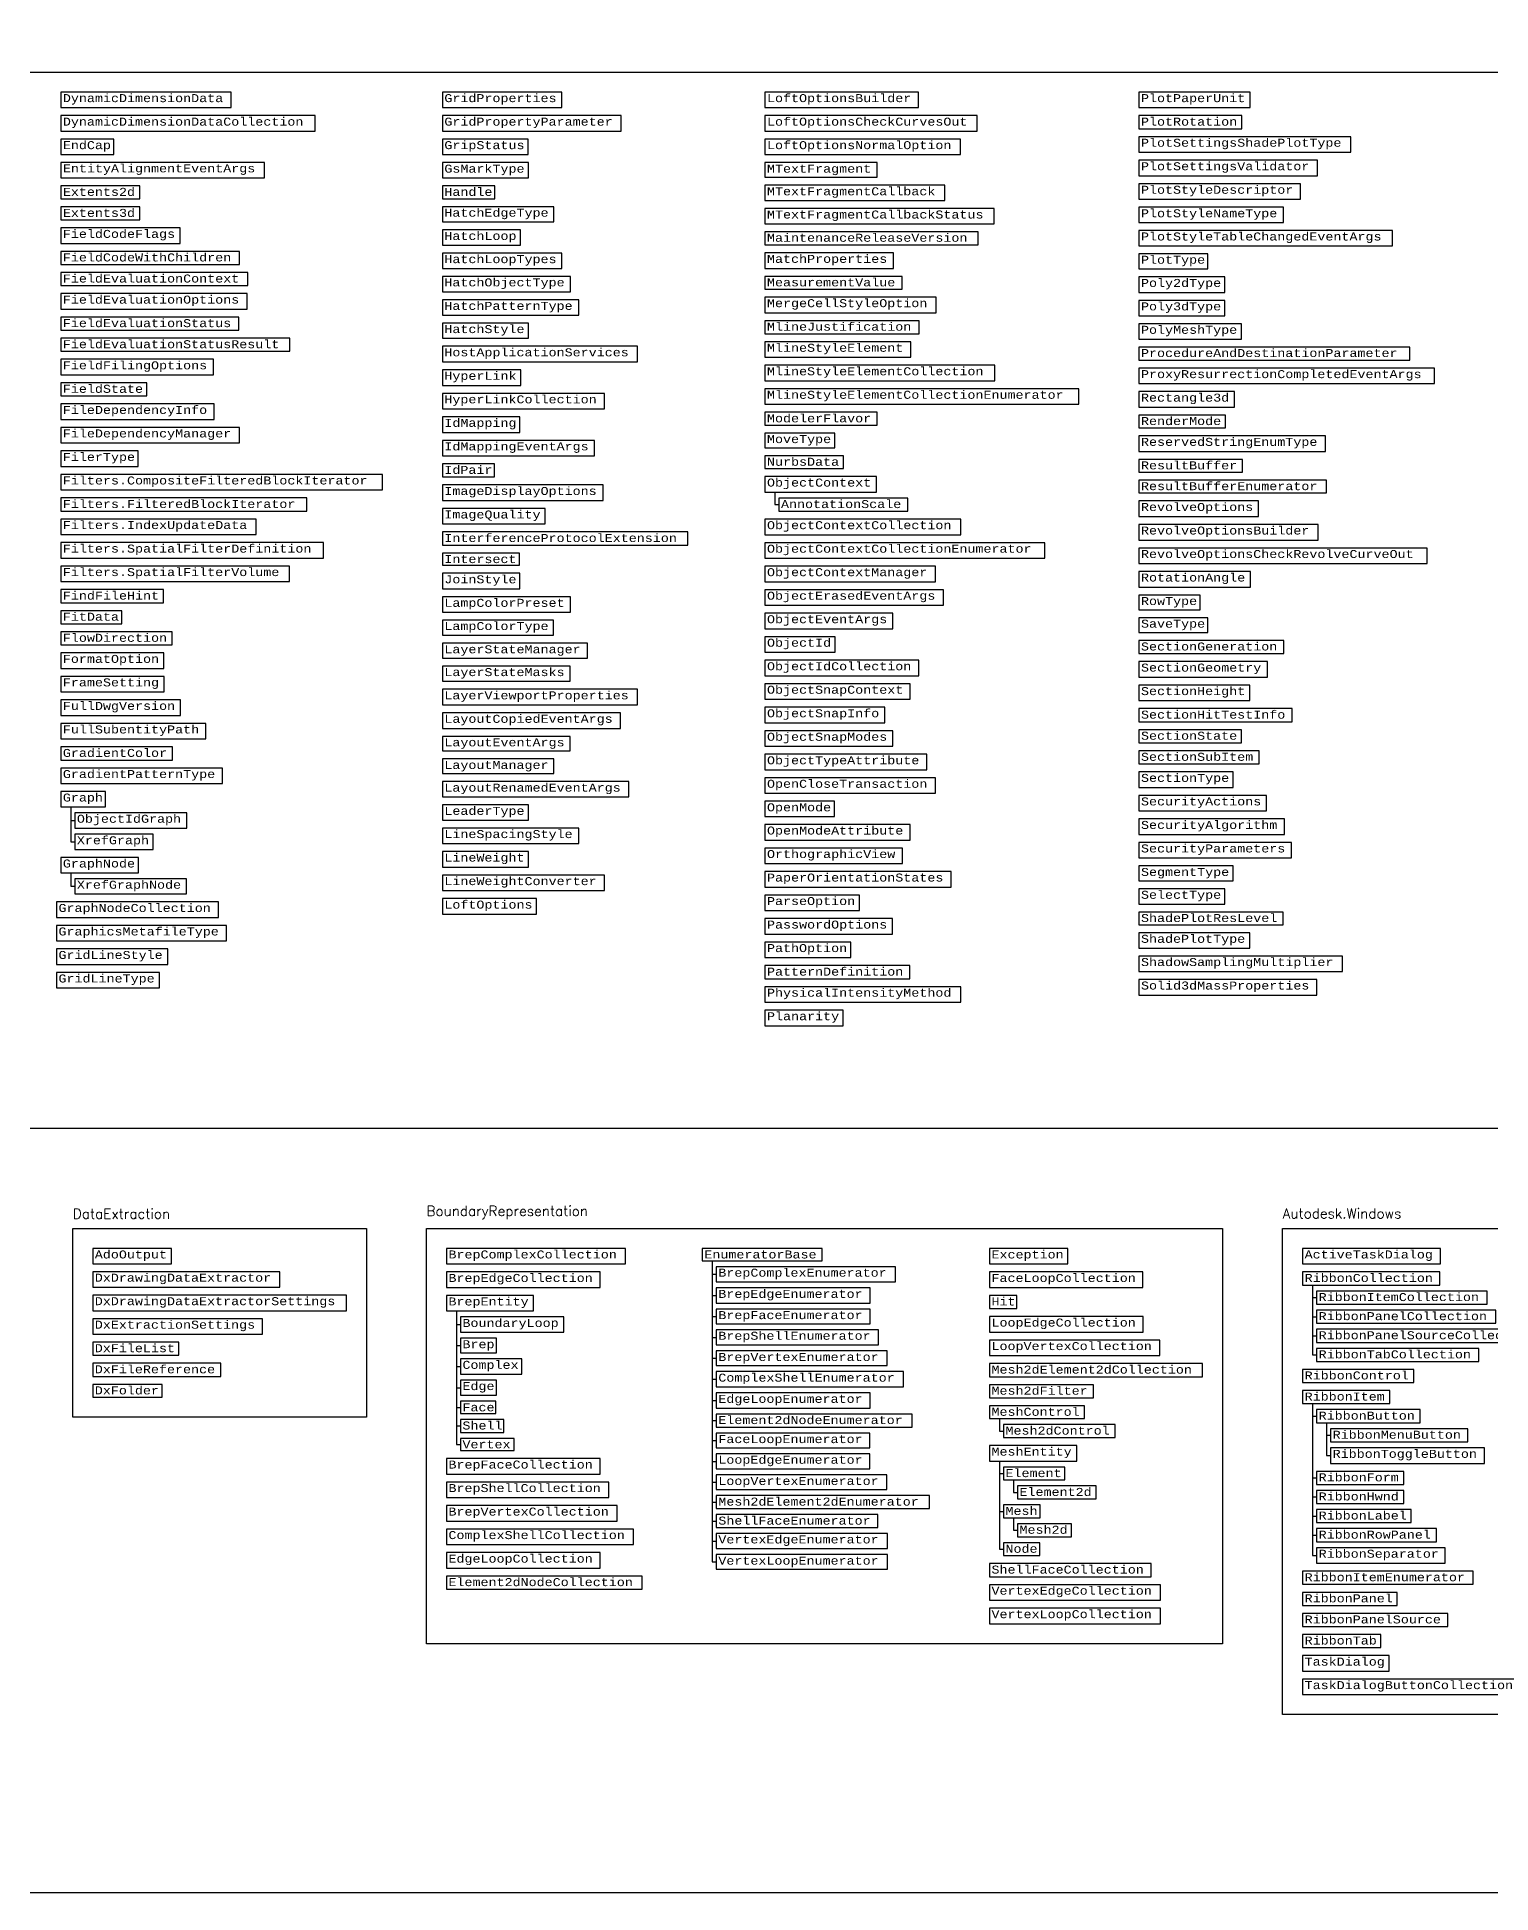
# Model space of a CAD drawing. Header units: inches. Extents: x 350 to 848, y -216 to 10.
# Drawn here: x 724.4 to 797.1, y -173.9 to -81.2 of the extents above; entities that cross this region are included whole.
import ezdxf

# ---------------------------------------------------------------- set-up
doc = ezdxf.new("R2010")
doc.units = ezdxf.units.IN
doc.header["$MEASUREMENT"] = 0
doc.layers.add('Managed classes', color=3, linetype='Continuous')
doc.layers.add('ObjectARX 2009 Managed classes', color=7, linetype='Continuous')
doc.styles.add('Categories', font='romanc.shx', dxfattribs={"height": 0.5})
doc.styles.add('PureManaged', font='COUR.TTF', dxfattribs={"height": 0.4})

msp = doc.modelspace()

# ---------------------------------------------------------------- linework, layer by layer
for p, q in [((761.26, -103.896), (761.26, -104.523)), ((761.26, -104.523), (761.46, -104.523)), ((726.056, -119.628), (726.056, -121.384)), ((726.056, -120.316), (726.256, -120.316)), ((726.056, -121.384), (726.256, -121.384)), ((726.056, -122.926), (726.056, -123.606)), ((726.056, -123.606), (726.256, -123.606)), ((758.127, -142.321), (758.127, -157.384)), ((758.127, -143.002), (758.327, -143.002)), ((788.14, -143.54), (788.14, -147.031)), ((758.127, -144.063), (758.327, -144.063)), ((788.14, -144.167), (788.34, -144.167)), ((745.334, -144.836), (745.334, -151.508)), ((745.334, -145.517), (745.534, -145.517)), ((758.127, -145.109), (758.327, -145.109)), ((788.14, -145.122), (788.34, -145.122)), ((745.334, -146.563), (745.534, -146.563)), ((758.127, -146.156), (758.327, -146.156)), ((788.14, -146.077), (788.34, -146.077)), ((758.127, -147.202), (758.327, -147.202)), ((788.14, -147.031), (788.34, -147.031)), ((745.334, -147.61), (745.534, -147.61)), ((758.127, -148.249), (758.327, -148.249)), ((745.334, -148.671), (745.534, -148.671)), ((758.127, -149.31), (758.327, -149.31)), ((745.334, -149.657), (745.534, -149.657)), ((772.484, -150.216), (772.484, -150.841)), ((788.14, -149.468), (788.14, -157.059)), ((788.14, -150.096), (788.34, -150.096)), ((745.334, -150.583), (745.534, -150.583)), ((758.127, -150.316), (758.327, -150.316)), ((772.484, -150.841), (772.684, -150.841)), ((788.84, -150.423), (788.84, -152.065)), ((788.84, -151.05), (789.04, -151.05)), ((745.334, -151.508), (745.534, -151.508)), ((758.127, -151.307), (758.327, -151.307)), ((788.84, -152.065), (789.04, -152.065)), ((758.127, -152.353), (758.327, -152.353)), ((772.484, -152.342), (772.484, -156.744)), ((772.484, -152.962), (772.684, -152.962)), ((758.127, -153.4), (758.327, -153.4)), ((773.184, -153.282), (773.184, -153.908)), ((773.184, -153.908), (773.384, -153.908)), ((788.14, -153.18), (788.34, -153.18)), ((758.127, -154.391), (758.327, -154.391)), ((772.484, -154.853), (772.684, -154.853)), ((788.14, -154.135), (788.34, -154.135)), ((758.127, -155.337), (758.327, -155.337)), ((773.184, -155.173), (773.184, -155.798)), ((773.184, -155.798), (773.384, -155.798)), ((788.14, -155.09), (788.34, -155.09)), ((758.127, -156.337), (758.327, -156.337)), ((772.484, -156.744), (772.684, -156.744)), ((788.14, -156.044), (788.34, -156.044)), ((758.127, -157.384), (758.327, -157.384)), ((788.14, -157.059), (788.34, -157.059))]:
    msp.add_line(p, q)
for points in [[(636.228, 1.1), (848.411, 1.1), (848.411, -173.928), (636.228, -173.928)], [(639.228, -82.901), (828.151, -82.901), (828.151, -135.71), (639.228, -135.71)], [(725.556, -83.901), (725.556, -84.676), (734.065, -84.676), (734.065, -83.901)], [(744.629, -83.901), (744.629, -84.676), (750.597, -84.676), (750.597, -83.901)], [(760.76, -83.901), (760.76, -84.676), (768.44, -84.676), (768.44, -83.901)], [(779.459, -83.901), (779.459, -84.676), (785.01, -84.676), (785.01, -83.901)], [(725.556, -85.076), (725.556, -85.852), (738.267, -85.852), (738.267, -85.076)], [(744.629, -85.076), (744.629, -85.852), (753.57, -85.852), (753.57, -85.076)], [(760.76, -85.076), (760.76, -85.852), (771.37, -85.852), (771.37, -85.076)], [(779.459, -85.076), (779.459, -85.731), (784.599, -85.731), (784.599, -85.076)], [(725.556, -86.252), (725.556, -87.013), (728.207, -87.013), (728.207, -86.252)], [(744.629, -86.252), (744.629, -87.027), (748.916, -87.027), (748.916, -86.252)], [(760.76, -86.252), (760.76, -87.027), (770.54, -87.027), (770.54, -86.252)], [(779.459, -86.131), (779.459, -86.906), (790.048, -86.906), (790.048, -86.131)], [(725.556, -87.413), (725.556, -88.188), (735.74, -88.188), (735.74, -87.413)], [(744.629, -87.427), (744.629, -88.188), (748.933, -88.188), (748.933, -87.427)], [(760.76, -87.427), (760.76, -88.159), (766.364, -88.159), (766.364, -87.427)], [(779.459, -87.306), (779.459, -88.082), (788.382, -88.082), (788.382, -87.306)], [(725.556, -88.588), (725.556, -89.239), (729.496, -89.239), (729.496, -88.588)], [(744.629, -88.588), (744.629, -89.229), (747.26, -89.229), (747.26, -88.588)], [(760.76, -88.559), (760.76, -89.32), (769.755, -89.32), (769.755, -88.559)], [(779.459, -88.482), (779.459, -89.257), (787.541, -89.257), (787.541, -88.482)], [(725.556, -89.639), (725.556, -90.289), (729.496, -90.289), (729.496, -89.639)], [(744.629, -89.629), (744.629, -90.39), (750.201, -90.39), (750.201, -89.629)], [(760.76, -89.72), (760.76, -90.481), (772.225, -90.481), (772.225, -89.72)], [(779.459, -89.657), (779.459, -90.418), (786.686, -90.418), (786.686, -89.657)], [(725.556, -90.689), (725.556, -91.465), (731.514, -91.465), (731.514, -90.689)], [(744.629, -90.79), (744.629, -91.551), (748.534, -91.551), (748.534, -90.79)], [(760.76, -90.881), (760.76, -91.536), (771.415, -91.536), (771.415, -90.881)], [(779.459, -90.818), (779.459, -91.579), (792.132, -91.579), (792.132, -90.818)], [(725.556, -91.865), (725.556, -92.519), (734.485, -92.519), (734.485, -91.865)], [(744.629, -91.951), (744.629, -92.712), (750.604, -92.712), (750.604, -91.951)], [(760.76, -91.936), (760.76, -92.711), (767.183, -92.711), (767.183, -91.936)], [(779.459, -91.979), (779.459, -92.74), (782.905, -92.74), (782.905, -91.979)], [(725.556, -92.919), (725.556, -93.574), (734.896, -93.574), (734.896, -92.919)], [(744.629, -93.112), (744.629, -93.887), (751.041, -93.887), (751.041, -93.112)], [(760.76, -93.111), (760.76, -93.752), (767.62, -93.752), (767.62, -93.111)], [(779.459, -93.14), (779.459, -93.912), (783.745, -93.912), (783.745, -93.14)], [(725.556, -93.974), (725.556, -94.75), (734.875, -94.75), (734.875, -93.974)], [(744.629, -94.287), (744.629, -95.048), (751.461, -95.048), (751.461, -94.287)], [(760.76, -94.152), (760.76, -94.927), (769.315, -94.927), (769.315, -94.152)], [(779.459, -94.312), (779.459, -95.083), (783.745, -95.083), (783.745, -94.312)], [(725.556, -95.15), (725.556, -95.804), (734.455, -95.804), (734.455, -95.15)], [(744.629, -95.448), (744.629, -96.209), (748.94, -96.209), (748.94, -95.448)], [(760.76, -95.327), (760.76, -95.982), (768.474, -95.982), (768.474, -95.327)], [(779.459, -95.483), (779.459, -96.244), (784.585, -96.244), (784.585, -95.483)], [(725.556, -96.204), (725.556, -96.859), (736.997, -96.859), (736.997, -96.204)], [(760.76, -96.382), (760.76, -97.157), (768.045, -97.157), (768.045, -96.382)], [(725.556, -97.259), (725.556, -98.034), (733.194, -98.034), (733.194, -97.259)], [(744.629, -96.609), (744.629, -97.384), (754.386, -97.384), (754.386, -96.609)], [(779.459, -96.644), (779.459, -97.299), (793.003, -97.299), (793.003, -96.644)], [(744.629, -97.784), (744.629, -98.56), (748.554, -98.56), (748.554, -97.784)], [(760.76, -97.557), (760.76, -98.332), (772.256, -98.332), (772.256, -97.557)], [(779.459, -97.699), (779.459, -98.474), (794.233, -98.474), (794.233, -97.699)], [(725.556, -98.434), (725.556, -99.089), (729.85, -99.089), (729.85, -98.434)], [(744.629, -98.96), (744.629, -99.735), (752.735, -99.735), (752.735, -98.96)], [(760.76, -98.732), (760.76, -99.508), (776.459, -99.508), (776.459, -98.732)], [(779.459, -98.874), (779.459, -99.645), (784.239, -99.645), (784.239, -98.874)], [(725.556, -99.489), (725.556, -100.264), (733.215, -100.264), (733.215, -99.489)], [(744.629, -100.135), (744.629, -100.911), (748.505, -100.911), (748.505, -100.135)], [(760.76, -99.908), (760.76, -100.548), (766.374, -100.548), (766.374, -99.908)], [(779.459, -100.045), (779.459, -100.686), (783.776, -100.686), (783.776, -100.045)], [(725.556, -100.664), (725.556, -101.44), (734.486, -101.44), (734.486, -100.664)], [(760.76, -100.948), (760.76, -101.68), (764.259, -101.68), (764.259, -100.948)], [(779.459, -101.086), (779.459, -101.861), (788.79, -101.861), (788.79, -101.086)], [(725.556, -101.84), (725.556, -102.615), (729.429, -102.615), (729.429, -101.84)], [(744.629, -101.311), (744.629, -102.086), (752.243, -102.086), (752.243, -101.311)], [(744.629, -102.486), (744.629, -103.141), (747.233, -103.141), (747.233, -102.486)], [(760.76, -102.08), (760.76, -102.721), (764.685, -102.721), (764.685, -102.08)], [(779.459, -102.261), (779.459, -102.901), (784.631, -102.901), (784.631, -102.261)], [(725.556, -103.015), (725.556, -103.791), (741.629, -103.791), (741.629, -103.015)], [(744.629, -103.541), (744.629, -104.316), (752.663, -104.316), (752.663, -103.541)], [(760.76, -103.121), (760.76, -103.896), (766.336, -103.896), (766.336, -103.121)], [(779.459, -103.301), (779.459, -103.942), (788.833, -103.942), (788.833, -103.301)], [(725.556, -104.191), (725.556, -104.845), (737.848, -104.845), (737.848, -104.191)], [(744.629, -104.716), (744.629, -105.491), (749.775, -105.491), (749.775, -104.716)], [(761.46, -104.196), (761.46, -104.851), (767.902, -104.851), (767.902, -104.196)], [(779.459, -104.342), (779.459, -105.117), (785.44, -105.117), (785.44, -104.342)], [(725.556, -105.245), (725.556, -106.021), (735.325, -106.021), (735.325, -105.245)], [(760.76, -105.251), (760.76, -106.026), (770.548, -106.026), (770.548, -105.251)], [(779.459, -105.517), (779.459, -106.292), (788.413, -106.292), (788.413, -105.517)], [(725.556, -106.421), (725.556, -107.196), (738.687, -107.196), (738.687, -106.421)], [(744.629, -105.891), (744.629, -106.546), (756.895, -106.546), (756.895, -105.891)], [(760.76, -106.426), (760.76, -107.201), (774.751, -107.201), (774.751, -106.426)], [(779.459, -106.692), (779.459, -107.468), (793.864, -107.468), (793.864, -106.692)], [(725.556, -107.596), (725.556, -108.371), (736.993, -108.371), (736.993, -107.596)], [(744.629, -106.946), (744.629, -107.557), (748.482, -107.557), (748.482, -106.946)], [(760.76, -107.601), (760.76, -108.377), (769.288, -108.377), (769.288, -107.601)], [(744.629, -107.957), (744.629, -108.733), (748.498, -108.733), (748.498, -107.957)], [(779.459, -107.868), (779.459, -108.643), (785.037, -108.643), (785.037, -107.868)], [(725.556, -108.771), (725.556, -109.426), (730.694, -109.426), (730.694, -108.771)], [(744.629, -109.133), (744.629, -109.894), (751.038, -109.894), (751.038, -109.133)], [(760.76, -108.777), (760.76, -109.552), (769.677, -109.552), (769.677, -108.777)], [(779.459, -109.043), (779.459, -109.775), (782.516, -109.775), (782.516, -109.043)], [(725.556, -109.826), (725.556, -110.481), (728.602, -110.481), (728.602, -109.826)], [(744.629, -110.294), (744.629, -111.055), (750.194, -111.055), (750.194, -110.294)], [(760.76, -109.952), (760.76, -110.728), (767.156, -110.728), (767.156, -109.952)], [(779.459, -110.175), (779.459, -110.916), (782.903, -110.916), (782.903, -110.175)], [(725.556, -110.881), (725.556, -111.536), (731.124, -111.536), (731.124, -110.881)], [(760.76, -111.128), (760.76, -111.903), (764.274, -111.903), (764.274, -111.128)], [(779.459, -111.316), (779.459, -111.971), (786.698, -111.971), (786.698, -111.316)], [(725.556, -111.936), (725.556, -112.711), (730.704, -112.711), (730.704, -111.936)], [(744.629, -111.455), (744.629, -112.196), (751.889, -112.196), (751.889, -111.455)], [(725.556, -113.111), (725.556, -113.886), (730.717, -113.886), (730.717, -113.111)], [(744.629, -112.596), (744.629, -113.357), (751.017, -113.357), (751.017, -112.596)], [(760.76, -112.303), (760.76, -113.078), (768.447, -113.078), (768.447, -112.303)], [(779.459, -112.371), (779.459, -113.146), (785.88, -113.146), (785.88, -112.371)], [(744.629, -113.757), (744.629, -114.532), (754.379, -114.532), (754.379, -113.757)], [(760.76, -113.478), (760.76, -114.254), (768.017, -114.254), (768.017, -113.478)], [(779.459, -113.546), (779.459, -114.322), (785.008, -114.322), (785.008, -113.546)], [(725.556, -114.286), (725.556, -115.062), (731.544, -115.062), (731.544, -114.286)], [(744.629, -114.932), (744.629, -115.708), (753.538, -115.708), (753.538, -114.932)], [(760.76, -114.654), (760.76, -115.429), (766.757, -115.429), (766.757, -114.654)], [(779.459, -114.722), (779.459, -115.377), (787.109, -115.377), (787.109, -114.722)], [(725.556, -115.462), (725.556, -116.237), (732.812, -116.237), (732.812, -115.462)], [(760.76, -115.829), (760.76, -116.604), (767.156, -116.604), (767.156, -115.829)], [(779.459, -115.777), (779.459, -116.431), (784.583, -116.431), (784.583, -115.777)], [(725.556, -116.637), (725.556, -117.292), (731.135, -117.292), (731.135, -116.637)], [(744.629, -116.108), (744.629, -116.84), (751.017, -116.84), (751.017, -116.108)], [(779.459, -116.831), (779.459, -117.486), (785.473, -117.486), (785.473, -116.831)], [(725.556, -117.692), (725.556, -118.467), (733.642, -118.467), (733.642, -117.692)], [(744.629, -117.24), (744.629, -117.972), (750.208, -117.972), (750.208, -117.24)], [(760.76, -117.004), (760.76, -117.78), (768.853, -117.78), (768.853, -117.004)], [(744.629, -118.372), (744.629, -119.133), (753.958, -119.133), (753.958, -118.372)], [(760.76, -118.18), (760.76, -118.955), (769.287, -118.955), (769.287, -118.18)], [(779.459, -117.886), (779.459, -118.661), (784.163, -118.661), (784.163, -117.886)], [(725.556, -118.867), (725.556, -119.628), (727.781, -119.628), (727.781, -118.867)], [(744.629, -119.533), (744.629, -120.294), (748.933, -120.294), (748.933, -119.533)], [(760.76, -119.355), (760.76, -120.116), (764.232, -120.116), (764.232, -119.355)], [(779.459, -119.061), (779.459, -119.837), (785.827, -119.837), (785.827, -119.061)], [(726.256, -119.928), (726.256, -120.704), (731.85, -120.704), (731.85, -119.928)], [(760.76, -120.516), (760.76, -121.292), (768.013, -121.292), (768.013, -120.516)], [(779.459, -120.237), (779.459, -121.012), (786.733, -121.012), (786.733, -120.237)], [(726.256, -121.004), (726.256, -121.765), (730.178, -121.765), (730.178, -121.004)], [(744.629, -120.694), (744.629, -121.469), (751.454, -121.469), (751.454, -120.694)], [(779.459, -121.412), (779.459, -122.188), (787.088, -122.188), (787.088, -121.412)], [(725.556, -122.165), (725.556, -122.926), (729.44, -122.926), (729.44, -122.165)], [(744.629, -121.869), (744.629, -122.645), (748.937, -122.645), (748.937, -121.869)], [(760.76, -121.692), (760.76, -122.467), (767.627, -122.467), (767.627, -121.692)], [(726.256, -123.226), (726.256, -123.987), (731.837, -123.987), (731.837, -123.226)], [(744.629, -123.045), (744.629, -123.82), (752.729, -123.82), (752.729, -123.045)], [(760.76, -122.867), (760.76, -123.642), (770.072, -123.642), (770.072, -122.867)], [(779.459, -122.588), (779.459, -123.329), (784.163, -123.329), (784.163, -122.588)], [(744.629, -124.22), (744.629, -124.995), (749.336, -124.995), (749.336, -124.22)], [(760.76, -124.042), (760.76, -124.818), (765.48, -124.818), (765.48, -124.042)], [(779.459, -123.729), (779.459, -124.49), (783.743, -124.49), (783.743, -123.729)], [(725.336, -124.387), (725.336, -125.162), (733.436, -125.162), (733.436, -124.387)], [(760.76, -125.218), (760.76, -125.993), (767.13, -125.993), (767.13, -125.218)], [(779.459, -124.89), (779.459, -125.53), (786.675, -125.53), (786.675, -124.89)], [(725.336, -125.562), (725.336, -126.337), (733.842, -126.337), (733.842, -125.562)], [(779.459, -125.93), (779.459, -126.691), (785.003, -126.691), (785.003, -125.93)], [(725.336, -126.737), (725.336, -127.513), (730.901, -127.513), (730.901, -126.737)], [(760.76, -126.393), (760.76, -127.169), (765.06, -127.169), (765.06, -126.393)], [(779.459, -127.091), (779.459, -127.866), (789.64, -127.866), (789.64, -127.091)], [(725.336, -127.913), (725.336, -128.688), (730.481, -128.688), (730.481, -127.913)], [(760.76, -127.569), (760.76, -128.223), (768.001, -128.223), (768.001, -127.569)], [(760.76, -128.623), (760.76, -129.399), (770.551, -129.399), (770.551, -128.623)], [(779.459, -128.266), (779.459, -129.042), (788.348, -129.042), (788.348, -128.266)], [(760.76, -129.799), (760.76, -130.574), (764.662, -130.574), (764.662, -129.799)], [(726.153, -140.71), (740.834, -140.71), (740.834, -150.147), (726.153, -150.147)], [(743.834, -140.71), (783.64, -140.71), (783.64, -161.47), (743.834, -161.47)], [(786.64, -140.71), (800.814, -140.71), (800.814, -165.017), (786.64, -165.017)], [(727.153, -141.71), (727.153, -142.471), (731.079, -142.471), (731.079, -141.71)], [(744.834, -141.71), (744.834, -142.485), (753.787, -142.485), (753.787, -141.71)], [(757.627, -141.71), (757.627, -142.321), (763.625, -142.321), (763.625, -141.71)], [(771.984, -141.71), (771.984, -142.485), (775.895, -142.485), (775.895, -141.71)], [(787.64, -141.71), (787.64, -142.485), (794.53, -142.485), (794.53, -141.71)], [(727.153, -142.871), (727.153, -143.646), (736.504, -143.646), (736.504, -142.871)], [(758.327, -142.621), (758.327, -143.382), (767.282, -143.382), (767.282, -142.621)], [(744.834, -142.885), (744.834, -143.661), (752.527, -143.661), (752.527, -142.885)], [(758.327, -143.682), (758.327, -144.443), (766.021, -144.443), (766.021, -143.682)], [(771.984, -142.885), (771.984, -143.661), (779.652, -143.661), (779.652, -142.885)], [(787.64, -142.885), (787.64, -143.54), (794.492, -143.54), (794.492, -142.885)], [(727.153, -144.046), (727.153, -144.822), (739.834, -144.822), (739.834, -144.046)], [(744.834, -144.061), (744.834, -144.836), (749.187, -144.836), (749.187, -144.061)], [(771.984, -144.061), (771.984, -144.715), (773.358, -144.715), (773.358, -144.061)], [(788.34, -143.84), (788.34, -144.495), (796.873, -144.495), (796.873, -143.84)], [(727.153, -145.222), (727.153, -145.997), (735.632, -145.997), (735.632, -145.222)], [(745.534, -145.136), (745.534, -145.897), (750.706, -145.897), (750.706, -145.136)], [(758.327, -144.743), (758.327, -145.475), (766.021, -145.475), (766.021, -144.743)], [(771.984, -145.115), (771.984, -145.891), (779.663, -145.891), (779.663, -145.115)], [(788.34, -144.795), (788.34, -145.449), (797.293, -145.449), (797.293, -144.795)], [(727.153, -146.397), (727.153, -147.052), (731.451, -147.052), (731.451, -146.397)], [(745.534, -146.197), (745.534, -146.929), (747.344, -146.929), (747.344, -146.197)], [(758.327, -145.775), (758.327, -146.536), (766.441, -146.536), (766.441, -145.775)], [(771.984, -146.291), (771.984, -147.066), (780.503, -147.066), (780.503, -146.291)], [(788.34, -145.749), (788.34, -146.404), (799.814, -146.404), (799.814, -145.749)], [(727.153, -147.452), (727.153, -148.106), (733.548, -148.106), (733.548, -147.452)], [(745.534, -147.229), (745.534, -147.99), (748.598, -147.99), (748.598, -147.229)], [(758.327, -146.836), (758.327, -147.568), (766.861, -147.568), (766.861, -146.836)], [(771.984, -147.466), (771.984, -148.121), (782.64, -148.121), (782.64, -147.466)], [(788.34, -146.704), (788.34, -147.359), (796.452, -147.359), (796.452, -146.704)], [(745.534, -148.29), (745.534, -149.051), (747.33, -149.051), (747.33, -148.29)], [(758.327, -147.868), (758.327, -148.629), (767.688, -148.629), (767.688, -147.868)], [(787.64, -147.759), (787.64, -148.414), (793.208, -148.414), (793.208, -147.759)], [(727.153, -148.506), (727.153, -149.147), (730.621, -149.147), (730.621, -148.506)], [(745.534, -149.351), (745.534, -149.962), (747.306, -149.962), (747.306, -149.351)], [(758.327, -148.929), (758.327, -149.69), (766.021, -149.69), (766.021, -148.929)], [(771.984, -148.521), (771.984, -149.176), (777.178, -149.176), (777.178, -148.521)], [(787.64, -148.814), (787.64, -149.468), (792.006, -149.468), (792.006, -148.814)], [(745.534, -150.262), (745.534, -150.903), (747.708, -150.903), (747.708, -150.262)], [(758.327, -149.99), (758.327, -150.641), (768.122, -150.641), (768.122, -149.99)], [(771.984, -149.576), (771.984, -150.216), (776.734, -150.216), (776.734, -149.576)], [(788.34, -149.768), (788.34, -150.423), (793.511, -150.423), (793.511, -149.768)], [(745.534, -151.203), (745.534, -151.814), (748.215, -151.814), (748.215, -151.203)], [(758.327, -150.941), (758.327, -151.673), (765.997, -151.673), (765.997, -150.941)], [(772.684, -150.516), (772.684, -151.166), (778.275, -151.166), (778.275, -150.516)], [(789.04, -150.723), (789.04, -151.378), (795.892, -151.378), (795.892, -150.723)], [(758.327, -151.973), (758.327, -152.734), (766.007, -152.734), (766.007, -151.973)], [(771.984, -151.566), (771.984, -152.342), (776.359, -152.342), (776.359, -151.566)], [(789.04, -151.678), (789.04, -152.453), (796.732, -152.453), (796.732, -151.678)], [(744.834, -152.214), (744.834, -152.989), (752.527, -152.989), (752.527, -152.214)], [(758.327, -153.034), (758.327, -153.766), (766.847, -153.766), (766.847, -153.034)], [(772.684, -152.642), (772.684, -153.282), (775.745, -153.282), (775.745, -152.642)], [(788.34, -152.853), (788.34, -153.508), (792.706, -153.508), (792.706, -152.853)], [(744.834, -153.389), (744.834, -154.165), (752.947, -154.165), (752.947, -153.389)], [(773.384, -153.582), (773.384, -154.233), (777.324, -154.233), (777.324, -153.582)], [(788.34, -153.808), (788.34, -154.462), (792.7, -154.462), (792.7, -153.808)], [(744.834, -154.565), (744.834, -155.34), (753.367, -155.34), (753.367, -154.565)], [(758.327, -154.066), (758.327, -154.716), (768.984, -154.716), (768.984, -154.066)], [(772.684, -154.533), (772.684, -155.173), (774.524, -155.173), (774.524, -154.533)], [(788.34, -154.762), (788.34, -155.417), (793.068, -155.417), (793.068, -154.762)], [(744.834, -155.74), (744.834, -156.516), (754.194, -156.516), (754.194, -155.74)], [(758.327, -155.016), (758.327, -155.657), (766.408, -155.657), (766.408, -155.016)], [(773.384, -155.473), (773.384, -156.124), (776.085, -156.124), (776.085, -155.473)], [(788.34, -155.717), (788.34, -156.372), (794.329, -156.372), (794.329, -155.717)], [(758.327, -155.957), (758.327, -156.718), (766.886, -156.718), (766.886, -155.957)], [(772.684, -156.424), (772.684, -157.064), (774.495, -157.064), (774.495, -156.424)], [(788.34, -156.672), (788.34, -157.447), (794.773, -157.447), (794.773, -156.672)], [(744.834, -156.916), (744.834, -157.691), (752.526, -157.691), (752.526, -156.916)], [(758.327, -157.018), (758.327, -157.75), (766.886, -157.75), (766.886, -157.018)], [(771.984, -157.464), (771.984, -158.119), (780.064, -158.119), (780.064, -157.464)], [(744.834, -158.091), (744.834, -158.746), (754.627, -158.746), (754.627, -158.091)], [(771.984, -158.519), (771.984, -159.294), (780.541, -159.294), (780.541, -158.519)], [(787.64, -157.847), (787.64, -158.502), (796.174, -158.502), (796.174, -157.847)], [(787.64, -158.902), (787.64, -159.557), (792.368, -159.557), (792.368, -158.902)], [(771.984, -159.694), (771.984, -160.47), (780.541, -160.47), (780.541, -159.694)], [(787.64, -159.957), (787.64, -160.611), (794.898, -160.611), (794.898, -159.957)], [(787.64, -161.011), (787.64, -161.666), (791.551, -161.666), (791.551, -161.011)], [(787.64, -162.066), (787.64, -162.841), (791.965, -162.841), (791.965, -162.066)], [(787.64, -163.241), (787.64, -164.017), (798.675, -164.017), (798.675, -163.241)]]:
    msp.add_lwpolyline(points, close=True)

# ---------------------------------------------------------------- texts
at = {"color": 1, "char_height": 0.5, "attachment_point": 1, "style": 'Categories'}
for s, insert, width in [('DataExtraction', (726.153, -139.722), 14.68034), ('BoundaryRepresentation', (743.834, -139.586), 28.57236), ('Autodesk.Windows', (786.64, -139.71), 12.85096)]:
    msp.add_mtext(s, dxfattribs=dict(at, insert=insert, width=width))
at = {"layer": 'Managed classes', "char_height": 0.4, "attachment_point": 1, "style": 'PureManaged'}
for s, insert in [('{\\Fcourier new;DynamicDimensionData}', (725.656, -84.001)), ('{\\Fcourier new;GridProperties}', (744.729, -84.001)), ('{\\Fcourier new;LoftOptionsBuilder}', (760.86, -84.001)), ('{\\Fcourier new;PlotPaperUnit}', (779.559, -84.001)), ('{\\Fcourier new;DynamicDimensionDataCollection}', (725.656, -85.176)), ('{\\Fcourier new;GridPropertyParameter}', (744.729, -85.176)), ('{\\Fcourier new;LoftOptionsCheckCurvesOut}', (760.86, -85.176)), ('{\\Fcourier new;PlotRotation}', (779.559, -85.176)), ('{\\Fcourier new;PlotSettingsShadePlotType}', (779.559, -86.231)), ('{\\Fcourier new;EndCap}', (725.656, -86.352)), ('{\\Fcourier new;GripStatus}', (744.729, -86.352)), ('{\\Fcourier new;LoftOptionsNormalOption}', (760.86, -86.352)), ('{\\Fcourier new;EntityAlignmentEventArgs}', (725.656, -87.513)), ('{\\Fcourier new;GsMarkType}', (744.729, -87.527)), ('{\\Fcourier new;MTextFragment}', (760.86, -87.527)), ('{\\Fcourier new;PlotSettingsValidator}', (779.559, -87.406)), ('{\\Fcourier new;Extents2d}', (725.656, -88.688)), ('{\\Fcourier new;Handle}', (744.729, -88.688)), ('{\\Fcourier new;MTextFragmentCallback}', (760.86, -88.659)), ('{\\Fcourier new;PlotStyleDescriptor}', (779.559, -88.582)), ('{\\Fcourier new;Extents3d}', (725.656, -89.739)), ('{\\Fcourier new;HatchEdgeType}', (744.729, -89.729)), ('{\\Fcourier new;MTextFragmentCallbackStatus}', (760.86, -89.82)), ('{\\Fcourier new;PlotStyleNameType}', (779.559, -89.757)), ('{\\Fcourier new;FieldCodeFlags}', (725.656, -90.789)), ('{\\Fcourier new;HatchLoop}', (744.729, -90.89)), ('{\\Fcourier new;PlotStyleTableChangedEventArgs}', (779.559, -90.918)), ('{\\Fcourier new;MaintenanceReleaseVersion}', (760.86, -90.981)), ('{\\Fcourier new;FieldCodeWithChildren}', (725.656, -91.965)), ('{\\Fcourier new;HatchLoopTypes}', (744.729, -92.051)), ('{\\Fcourier new;MatchProperties}', (760.86, -92.036)), ('{\\Fcourier new;PlotType}', (779.559, -92.079)), ('{\\Fcourier new;FieldEvaluationContext}', (725.656, -93.019)), ('{\\Fcourier new;HatchObjectType}', (744.729, -93.212)), ('{\\Fcourier new;MeasurementValue}', (760.86, -93.211)), ('{\\Fcourier new;Poly2dType}', (779.559, -93.24)), ('{\\Fcourier new;FieldEvaluationOptions}', (725.656, -94.074)), ('{\\Fcourier new;HatchPatternType}', (744.729, -94.387)), ('{\\Fcourier new;MergeCellStyleOption}', (760.86, -94.252)), ('{\\Fcourier new;Poly3dType}', (779.559, -94.412)), ('{\\Fcourier new;FieldEvaluationStatus}', (725.656, -95.25)), ('{\\Fcourier new;HatchStyle}', (744.729, -95.548)), ('{\\Fcourier new;MlineJustification}', (760.86, -95.427)), ('{\\Fcourier new;PolyMeshType}', (779.559, -95.583)), ('{\\Fcourier new;FieldEvaluationStatusResult}', (725.656, -96.304)), ('{\\Fcourier new;MlineStyleElement}', (760.86, -96.482)), ('{\\Fcourier new;FieldFilingOptions}', (725.656, -97.359)), ('{\\Fcourier new;HostApplicationServices}', (744.729, -96.709)), ('{\\Fcourier new;ProcedureAndDestinationParameter}', (779.559, -96.744)), ('{\\Fcourier new;HyperLink}', (744.729, -97.884)), ('{\\Fcourier new;MlineStyleElementCollection}', (760.86, -97.657)), ('{\\Fcourier new;ProxyResurrectionCompletedEventArgs}', (779.559, -97.799)), ('{\\Fcourier new;FieldState}', (725.656, -98.534)), ('{\\Fcourier new;HyperLinkCollection}', (744.729, -99.06)), ('{\\Fcourier new;MlineStyleElementCollectionEnumerator}', (760.86, -98.832)), ('{\\Fcourier new;Rectangle3d}', (779.559, -98.974)), ('{\\Fcourier new;FileDependencyInfo}', (725.656, -99.589)), ('{\\Fcourier new;IdMapping}', (744.729, -100.235)), ('{\\Fcourier new;ModelerFlavor}', (760.86, -100.008)), ('{\\Fcourier new;RenderMode}', (779.559, -100.145)), ('{\\Fcourier new;FileDependencyManager}', (725.656, -100.764)), ('{\\Fcourier new;MoveType}', (760.86, -101.048)), ('{\\Fcourier new;FilerType}', (725.656, -101.94)), ('{\\Fcourier new;IdMappingEventArgs}', (744.729, -101.411)), ('{\\Fcourier new|c0;ReservedStringEnumType}', (779.559, -101.186)), ('{\\Fcourier new;IdPair}', (744.729, -102.586)), ('{\\Fcourier new;NurbsData}', (760.86, -102.18)), ('{\\Fcourier new;ResultBuffer}', (779.559, -102.361)), ('{\\Fcourier new;Filters.CompositeFilteredBlockIterator}', (725.656, -103.115)), ('{\\Fcourier new;ImageDisplayOptions}', (744.729, -103.641)), ('{\\Fcourier new;ObjectContext}', (760.86, -103.221)), ('{\\Fcourier new;ResultBufferEnumerator}', (779.559, -103.401)), ('{\\Fcourier new;Filters.FilteredBlockIterator}', (725.656, -104.291)), ('{\\Fcourier new;ImageQuality}', (744.729, -104.816)), ('{\\Fcourier new;AnnotationScale}', (761.56, -104.296)), ('{\\Fcourier new;RevolveOptions}', (779.559, -104.442)), ('{\\Fcourier new;Filters.IndexUpdateData}', (725.656, -105.345)), ('{\\Fcourier new;ObjectContextCollection}', (760.86, -105.351)), ('{\\Fcourier new;RevolveOptionsBuilder}', (779.559, -105.617)), ('{\\Fcourier new;Filters.SpatialFilterDefinition}', (725.656, -106.521)), ('{\\Fcourier new;InterferenceProtocolExtension}', (744.729, -105.991)), ('{\\Fcourier new;ObjectContextCollectionEnumerator}', (760.86, -106.526)), ('{\\Fcourier new;Intersect}', (744.729, -107.046)), ('{\\Fcourier new;RevolveOptionsCheckRevolveCurveOut}', (779.559, -106.792)), ('{\\Fcourier new;Filters.SpatialFilterVolume}', (725.656, -107.696)), ('{\\Fcourier new;JoinStyle}', (744.729, -108.057)), ('{\\Fcourier new;ObjectContextManager}', (760.86, -107.701)), ('{\\Fcourier new;RotationAngle}', (779.559, -107.968)), ('{\\Fcourier new;FindFileHint}', (725.656, -108.871)), ('{\\Fcourier new;LampColorPreset}', (744.729, -109.233)), ('{\\Fcourier new;ObjectErasedEventArgs}', (760.86, -108.877)), ('{\\Fcourier new;RowType}', (779.559, -109.143)), ('{\\Fcourier new;FitData}', (725.656, -109.926)), ('{\\Fcourier new;LampColorType}', (744.729, -110.394)), ('{\\Fcourier new;ObjectEventArgs}', (760.86, -110.052)), ('{\\Fcourier new;SaveType}', (779.559, -110.275)), ('{\\Fcourier new;FlowDirection}', (725.656, -110.981)), ('{\\Fcourier new;ObjectId}', (760.86, -111.228)), ('{\\Fcourier new;FormatOption}', (725.656, -112.036)), ('{\\Fcourier new;LayerStateManager}', (744.729, -111.555)), ('{\\Fcourier new;SectionGeneration}', (779.559, -111.416)), ('{\\Fcourier new;FrameSetting}', (725.656, -113.211)), ('{\\Fcourier new;LayerStateMasks}', (744.729, -112.696)), ('{\\Fcourier new;ObjectIdCollection}', (760.86, -112.403)), ('{\\Fcourier new;SectionGeometry}', (779.559, -112.471)), ('{\\Fcourier new;LayerViewportProperties}', (744.729, -113.857)), ('{\\Fcourier new;ObjectSnapContext}', (760.86, -113.578)), ('{\\Fcourier new;SectionHeight}', (779.559, -113.646)), ('{\\Fcourier new;FullDwgVersion}', (725.656, -114.386)), ('{\\Fcourier new;LayoutCopiedEventArgs}', (744.729, -115.032)), ('{\\Fcourier new;ObjectSnapInfo}', (760.86, -114.754)), ('{\\Fcourier new;SectionHitTestInfo}', (779.559, -114.822)), ('{\\Fcourier new;FullSubentityPath}', (725.656, -115.562)), ('{\\Fcourier new;ObjectSnapModes}', (760.86, -115.929)), ('{\\Fcourier new;SectionState}', (779.559, -115.877)), ('{\\Fcourier new;GradientColor}', (725.656, -116.737)), ('{\\Fcourier new;LayoutEventArgs}', (744.729, -116.208)), ('{\\Fcourier new;SectionSubItem}', (779.559, -116.931)), ('{\\Fcourier new;GradientPatternType}', (725.656, -117.792)), ('{\\Fcourier new;LayoutManager}', (744.729, -117.34)), ('{\\Fcourier new;ObjectTypeAttribute}', (760.86, -117.104)), ('{\\Fcourier new;LayoutRenamedEventArgs}', (744.729, -118.472)), ('{\\Fcourier new;SectionType}', (779.559, -117.986)), ('{\\Fcourier new;Graph}', (725.656, -118.967)), ('{\\Fcourier new;LeaderType}', (744.729, -119.633)), ('{\\Fcourier new;OpenMode}', (760.86, -119.455)), ('{\\Fcourier new;SecurityActions}', (779.559, -119.161)), ('{\\Fcourier new;ObjectIdGraph}', (726.356, -120.028)), ('{\\Fcourier new;OpenModeAttribute}', (760.86, -120.616)), ('{\\Fcourier new;SecurityAlgorithm}', (779.559, -120.337)), ('{\\Fcourier new;XrefGraph}', (726.356, -121.104)), ('{\\Fcourier new;LineSpacingStyle}', (744.729, -120.794)), ('{\\Fcourier new;SecurityParameters}', (779.559, -121.512)), ('{\\Fcourier new;GraphNode}', (725.656, -122.265)), ('{\\Fcourier new;LineWeight}', (744.729, -121.969)), ('{\\Fcourier new;OrthographicView}', (760.86, -121.792)), ('{\\Fcourier new;XrefGraphNode}', (726.356, -123.326)), ('{\\Fcourier new;LineWeightConverter}', (744.729, -123.145)), ('{\\Fcourier new;PaperOrientationStates}', (760.86, -122.967)), ('{\\Fcourier new;SegmentType}', (779.559, -122.688)), ('{\\Fcourier new;LoftOptions}', (744.729, -124.32)), ('{\\Fcourier new;ParseOption}', (760.86, -124.142)), ('{\\Fcourier new;SelectType}', (779.559, -123.829)), ('{\\Fcourier new;GraphNodeCollection}', (725.436, -124.487)), ('{\\Fcourier new;ShadePlotResLevel}', (779.559, -124.99)), ('{\\Fcourier new;GraphicsMetafileType}', (725.436, -125.662)), ('{\\Fcourier new;PasswordOptions}', (760.86, -125.318)), ('{\\Fcourier new;ShadePlotType}', (779.559, -126.03)), ('{\\Fcourier new;GridLineStyle}', (725.436, -126.837)), ('{\\Fcourier new;PathOption}', (760.86, -126.493)), ('{\\Fcourier new;GridLineType}', (725.436, -128.013)), ('{\\Fcourier new;PatternDefinition}', (760.86, -127.669)), ('{\\Fcourier new;ShadowSamplingMultiplier}', (779.559, -127.191)), ('{\\Fcourier new;PhysicalIntensityMethod}', (760.86, -128.723)), ('{\\Fcourier new;Solid3dMassProperties}', (779.559, -128.366)), ('{\\Fcourier new;Planarity}', (760.86, -129.899))]:
    msp.add_mtext(s, dxfattribs=dict(at, insert=insert))
at = {"layer": 'ObjectARX 2009 Managed classes', "color": 3, "char_height": 0.4, "attachment_point": 1}
for s, insert in [('{\\Fcourier new;OpenCloseTransaction}', (760.86, -118.28)), ('{\\Fcourier new;AdoOutput}', (727.253, -141.81)), ('{\\Fcourier new;BrepComplexCollection}', (744.934, -141.81)), ('{\\Fcourier new;EnumeratorBase}', (757.727, -141.81)), ('{\\Fcourier new;Exception}', (772.084, -141.81)), ('{\\Fcourier new;ActiveTaskDialog}', (787.74, -141.81)), ('{\\Fcourier new;BrepComplexEnumerator}', (758.427, -142.721)), ('{\\Fcourier new;DxDrawingDataExtractor}', (727.253, -142.971)), ('{\\Fcourier new;BrepEdgeCollection}', (744.934, -142.985)), ('{\\Fcourier new;BrepEdgeEnumerator}', (758.427, -143.782)), ('{\\Fcourier new;FaceLoopCollection}', (772.084, -142.985)), ('{\\Fcourier new;RibbonCollection}', (787.74, -142.985)), ('{\\Fcourier new;DxDrawingDataExtractorSettings}', (727.253, -144.146)), ('{\\Fcourier new;BrepEntity}', (744.934, -144.161)), ('{\\Fcourier new;Hit}', (772.084, -144.161)), ('{\\Fcourier new;RibbonItemCollection}', (788.44, -143.94)), ('{\\Fcourier new;DxExtractionSettings}', (727.253, -145.322)), ('{\\Fcourier new;BoundaryLoop}', (745.634, -145.236)), ('{\\Fcourier new;BrepFaceEnumerator}', (758.427, -144.843)), ('{\\Fcourier new;LoopEdgeCollection}', (772.084, -145.215)), ('{\\Fcourier new;RibbonPanelCollection}', (788.44, -144.895)), ('{\\Fcourier new;DxFileList}', (727.253, -146.497)), ('{\\Fcourier new;Brep}', (745.634, -146.297)), ('{\\Fcourier new;BrepShellEnumerator}', (758.427, -145.875)), ('{\\Fcourier new;LoopVertexCollection}', (772.084, -146.391)), ('{\\Fcourier new;RibbonPanelSourceCollection}', (788.44, -145.849)), ('{\\Fcourier new;DxFileReference}', (727.253, -147.552)), ('{\\Fcourier new;Complex}', (745.634, -147.329)), ('{\\Fcourier new;BrepVertexEnumerator}', (758.427, -146.936)), ('{\\Fcourier new;RibbonTabCollection}', (788.44, -146.804)), ('{\\Fcourier new;Edge}', (745.634, -148.39)), ('{\\Fcourier new;ComplexShellEnumerator}', (758.427, -147.968)), ('{\\Fcourier new;Mesh2dElement2dCollection}', (772.084, -147.566)), ('{\\Fcourier new;RibbonControl}', (787.74, -147.859)), ('{\\Fcourier new;DxFolder}', (727.253, -148.606)), ('{\\Fcourier new;EdgeLoopEnumerator}', (758.427, -149.029)), ('{\\Fcourier new;Mesh2dFilter}', (772.084, -148.621)), ('{\\Fcourier new;RibbonItem}', (787.74, -148.914)), ('{\\Fcourier new;Face}', (745.634, -149.451)), ('{\\Fcourier new;Element2dNodeEnumerator}', (758.427, -150.09)), ('{\\Fcourier new;MeshControl}', (772.084, -149.676)), ('{\\Fcourier new;RibbonButton}', (788.44, -149.868)), ('{\\Fcourier new;Shell}', (745.634, -150.362)), ('{\\Fcourier new;FaceLoopEnumerator}', (758.427, -151.041)), ('{\\Fcourier new;Mesh2dControl}', (772.784, -150.616)), ('{\\Fcourier new;RibbonMenuButton}', (789.14, -150.823)), ('{\\Fcourier new;Vertex}', (745.634, -151.303)), ('{\\Fcourier new;LoopEdgeEnumerator}', (758.427, -152.073)), ('{\\Fcourier new;MeshEntity}', (772.084, -151.666)), ('{\\Fcourier new;RibbonToggleButton}', (789.14, -151.778)), ('{\\Fcourier new;BrepFaceCollection}', (744.934, -152.314)), ('{\\Fcourier new;Element}', (772.784, -152.742)), ('{\\Fcourier new;RibbonForm}', (788.44, -152.953)), ('{\\Fcourier new;BrepShellCollection}', (744.934, -153.489)), ('{\\Fcourier new;LoopVertexEnumerator}', (758.427, -153.134)), ('{\\Fcourier new;Element2d}', (773.484, -153.682)), ('{\\Fcourier new;RibbonHwnd}', (788.44, -153.908)), ('{\\Fcourier new;BrepVertexCollection}', (744.934, -154.665)), ('{\\Fcourier new;Mesh2dElement2dEnumerator}', (758.427, -154.166)), ('{\\Fcourier new;Mesh}', (772.784, -154.633)), ('{\\Fcourier new;RibbonLabel}', (788.44, -154.862)), ('{\\Fcourier new;ComplexShellCollection}', (744.934, -155.84)), ('{\\Fcourier new;ShellFaceEnumerator}', (758.427, -155.116)), ('{\\Fcourier new;Mesh2d}', (773.484, -155.573)), ('{\\Fcourier new;RibbonRowPanel}', (788.44, -155.817)), ('{\\Fcourier new;VertexEdgeEnumerator}', (758.427, -156.057)), ('{\\Fcourier new;Node}', (772.784, -156.524)), ('{\\Fcourier new;RibbonSeparator}', (788.44, -156.772)), ('{\\Fcourier new;EdgeLoopCollection}', (744.934, -157.016)), ('{\\Fcourier new;VertexLoopEnumerator}', (758.427, -157.118)), ('{\\Fcourier new;ShellFaceCollection}', (772.084, -157.564)), ('{\\Fcourier new;Element2dNodeCollection}', (744.934, -158.191)), ('{\\Fcourier new;VertexEdgeCollection}', (772.084, -158.619)), ('{\\Fcourier new;RibbonItemEnumerator}', (787.74, -157.947)), ('{\\Fcourier new;RibbonPanel}', (787.74, -159.002)), ('{\\Fcourier new;VertexLoopCollection}', (772.084, -159.794)), ('{\\Fcourier new;RibbonPanelSource}', (787.74, -160.057)), ('{\\Fcourier new;RibbonTab}', (787.74, -161.111)), ('{\\Fcourier new;TaskDialog}', (787.74, -162.166)), ('{\\Fcourier new;TaskDialogButtonCollection}', (787.74, -163.341))]:
    msp.add_mtext(s, dxfattribs=dict(at, insert=insert))

doc.saveas('drawing.dxf')
